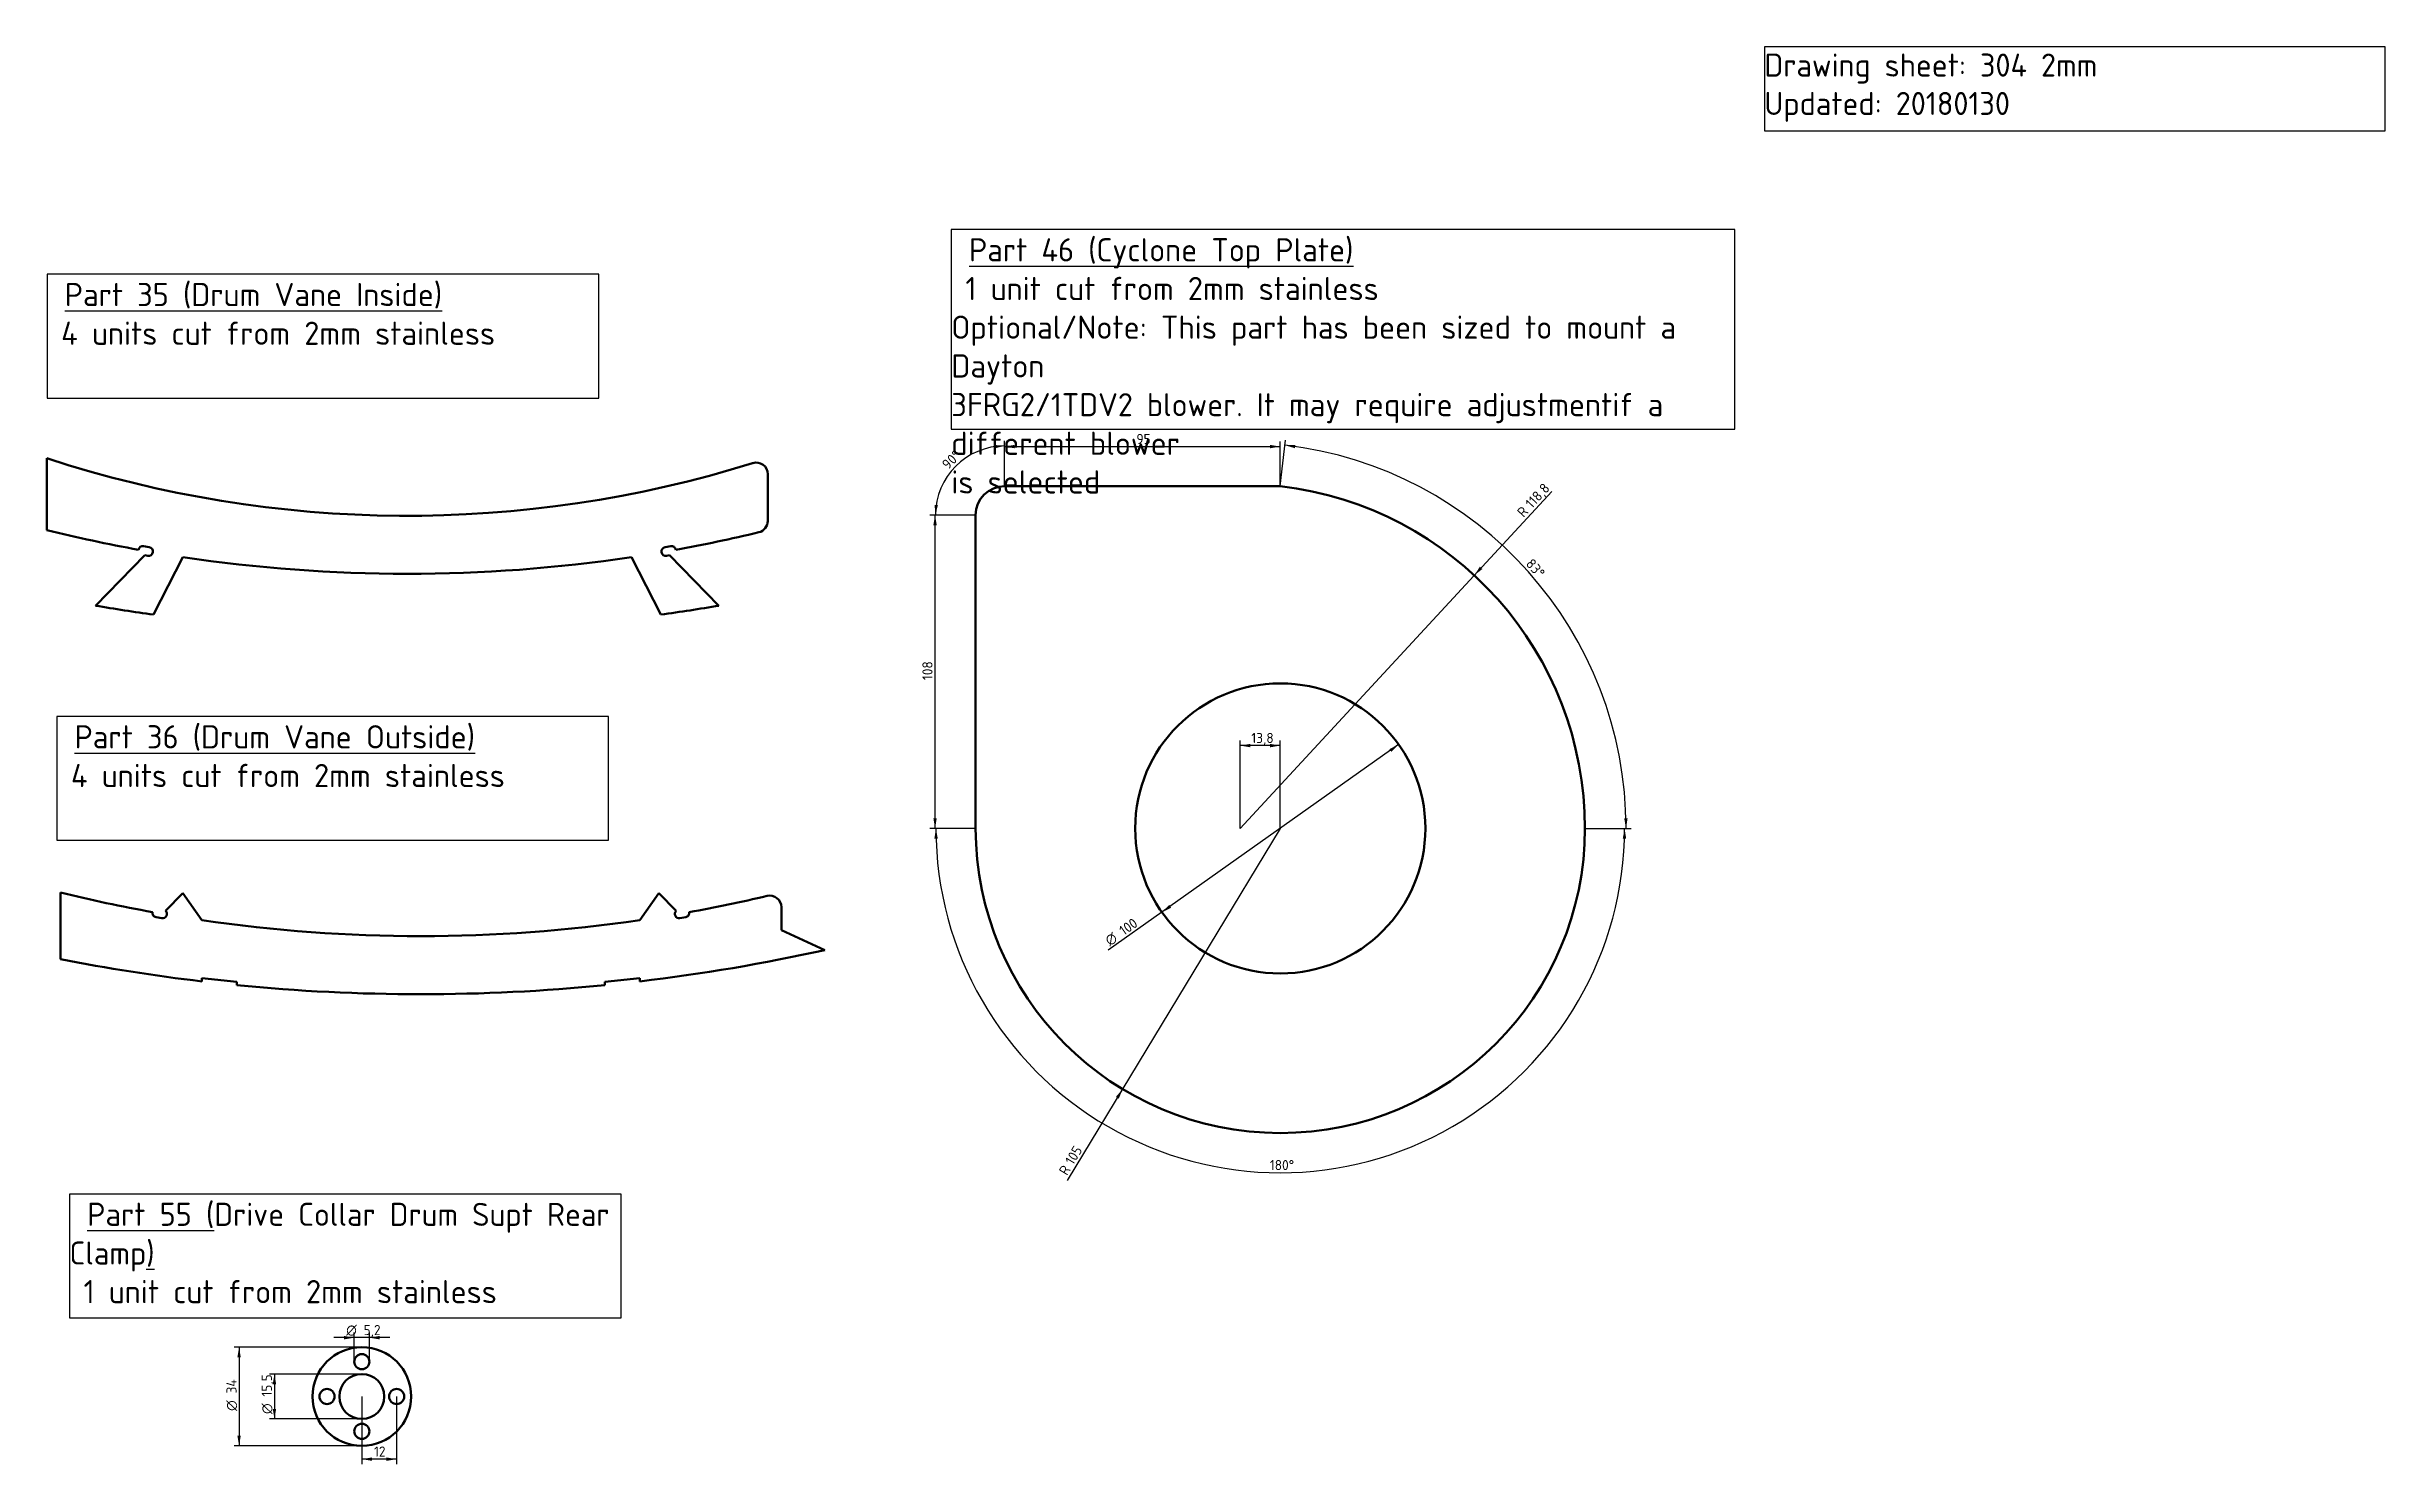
# Model space of a CAD drawing. Header units: millimetres. Extents: x 29 to 835, y 98 to 587.
import ezdxf
from ezdxf.enums import TextEntityAlignment as Align

# ---------------------------------------------------------------- set-up
doc = ezdxf.new("R2010")
doc.units = ezdxf.units.MM
doc.layers.add('Default', color=7, linetype='Continuous')
doc.layers.add('Dimensions', color=7, linetype='Continuous')
doc.styles.add('SEACAD_Solid_Edge_ISO', font='seiso.ttf')
doc.styles.add('SEACAD_Solid_Edge_ISO1_Symbols', font='semeci1.ttf')
doc.dimstyles.new('ISO_(mm)', dxfattribs={"dimtxt": 3.5, "dimasz": 3.5, "dimexe": 1.75, "dimexo": 0, "dimgap": 0.875, "dimtad": 1, "dimtxsty": 'SEACAD_Solid_Edge_ISO', "dimblk1": '_SE_FILLED', "dimblk2": '_SE_FILLED', "dimsah": 1, "dimcen": 1.75, "dimadec": 0, "dimazin": 0, "dimtfac": 0.5, "dimtmove": 0, "dimatfit": 3, "dimfxl": 1, "dimtolj": 1, "dimarcsym": 0})

# ---------------------------------------------------------------- blocks, each defined once
blk = doc.blocks.new('DMBLK428')
at = {"layer": 'Dimensions', "linetype": 'Continuous', "lineweight": 25}
blk.add_hatch(color=7, dxfattribs=at).paths.add_polyline_path([(398.13, 224.34), (399.44, 227.63), (397.13, 224.94)])
at = {"layer": 'Dimensions', "color": 7, "linetype": 'Continuous', "lineweight": 25}
blk.add_line((453.78, 317.48), (380.38, 196.11), dxfattribs=at)
at = {"layer": 'Dimensions', "color": 7, "linetype": 'Continuous', "lineweight": 25, "style": 'SEACAD_Solid_Edge_ISO'}
for s, p in [('105', (379.43, 202.99)), ('R', (377.27, 199.42))]:
    blk.add_text(s, height=3.5, rotation=58.83486, dxfattribs=at).set_placement(p, align=Align.TOP_LEFT)
blk = doc.blocks.new('_SE_FILLED')
at = {"color": 0}
blk.add_line((0, 0), (-1, 0), dxfattribs=at)
blk.add_solid([(0, 0), (-1, -0.1665), (-1, 0.1665), (0, 0)], dxfattribs=at)
blk = doc.blocks.new('DMBLK429')
at = {"layer": 'Dimensions', "linetype": 'Continuous', "lineweight": 25}
for points in [[(335.73, 313.99), (335.1, 317.48), (334.56, 313.97)], [(573, 313.97), (572.47, 317.48), (571.83, 313.99)]]:
    blk.add_hatch(color=7, dxfattribs=at).paths.add_polyline_path(points)
at = {"layer": 'Dimensions', "color": 7, "linetype": 'Continuous', "lineweight": 25}
for p, q in [((348.78, 317.48), (333.35, 317.48)), ((558.78, 317.48), (574.22, 317.48))]:
    blk.add_line(p, q, dxfattribs=at)
blk.add_arc((453.78, 317.48), 118.69, 180, 0.00001, dxfattribs=at)
at = {"layer": 'Dimensions', "color": 7, "linetype": 'Continuous', "lineweight": 25, "style": 'SEACAD_Solid_Edge_ISO'}
blk.add_text('180°', height=3.5, rotation=360, dxfattribs=at).set_placement((450.2, 203.17), align=Align.TOP_LEFT)
blk = doc.blocks.new('DMBLK430')
at = {"layer": 'Dimensions', "linetype": 'Continuous', "lineweight": 25}
for points in [[(492.06, 343.88), (494.58, 346.38), (491.39, 344.83)], [(416.17, 290.13), (415.5, 291.08), (412.98, 288.58)]]:
    blk.add_hatch(color=7, dxfattribs=at).paths.add_polyline_path(points)
at = {"layer": 'Dimensions', "color": 7, "linetype": 'Continuous', "lineweight": 25}
for p, q in [((494.58, 346.38), (412.98, 288.58)), ((412.98, 288.58), (394.49, 275.48))]:
    blk.add_line(p, q, dxfattribs=at)
for s, style, p in [('100', 'SEACAD_Solid_Edge_ISO', (397.85, 283.22)), ('O', 'SEACAD_Solid_Edge_ISO1_Symbols', (392.96, 279.76))]:
    blk.add_text(s, height=3.5, rotation=35.31121, dxfattribs=dict(at, style=style)).set_placement(p, align=Align.TOP_LEFT)
blk = doc.blocks.new('DMBLK431')
at = {"layer": 'Dimensions', "linetype": 'Continuous', "lineweight": 25}
for points in [[(334.21, 421.98), (335.38, 421.98), (334.8, 425.48)], [(334.21, 320.98), (334.8, 317.48), (335.38, 320.98)]]:
    blk.add_hatch(color=7, dxfattribs=at).paths.add_polyline_path(points)
at = {"layer": 'Dimensions', "color": 7, "linetype": 'Continuous', "lineweight": 25}
for p, q in [((348.78, 425.48), (333.05, 425.48)), ((334.8, 317.48), (334.8, 425.48)), ((348.78, 317.48), (333.05, 317.48))]:
    blk.add_line(p, q, dxfattribs=at)
at = {"layer": 'Dimensions', "color": 7, "linetype": 'Continuous', "lineweight": 25, "style": 'SEACAD_Solid_Edge_ISO'}
blk.add_text('108', height=3.5, rotation=90, dxfattribs=at).set_placement((330.42, 368.62), align=Align.TOP_LEFT)
blk = doc.blocks.new('DMBLK432')
at = {"layer": 'Dimensions', "linetype": 'Continuous', "lineweight": 25}
for points in [[(355.33, 448.49), (358.78, 449.33), (355.25, 449.65)], [(334.61, 429.01), (334.94, 425.48), (335.77, 428.93)]]:
    blk.add_hatch(color=7, dxfattribs=at).paths.add_polyline_path(points)
at = {"layer": 'Dimensions', "color": 7, "linetype": 'Continuous', "lineweight": 25}
for p, q in [((358.78, 435.48), (358.78, 451.08)), ((348.78, 425.48), (333.19, 425.48))]:
    blk.add_line(p, q, dxfattribs=at)
blk.add_arc((358.78, 425.48), 23.85, 90, 180, dxfattribs=at)
at = {"layer": 'Dimensions', "color": 7, "linetype": 'Continuous', "lineweight": 25, "style": 'SEACAD_Solid_Edge_ISO'}
blk.add_text('90°', height=3.5, rotation=45, dxfattribs=at).set_placement((336.83, 443.44), align=Align.TOP_LEFT)
blk = doc.blocks.new('DMBLK433')
at = {"layer": 'Dimensions', "linetype": 'Continuous', "lineweight": 25}
for points in [[(362.28, 449.68), (358.78, 449.09), (362.28, 448.51)], [(450.28, 449.68), (450.28, 448.51), (453.78, 449.09)]]:
    blk.add_hatch(color=7, dxfattribs=at).paths.add_polyline_path(points)
at = {"layer": 'Dimensions', "color": 7, "linetype": 'Continuous', "lineweight": 25}
for p, q in [((358.78, 435.48), (358.78, 450.84)), ((358.78, 449.09), (453.78, 449.09)), ((453.78, 435.48), (453.78, 450.84))]:
    blk.add_line(p, q, dxfattribs=at)
at = {"layer": 'Dimensions', "color": 7, "linetype": 'Continuous', "lineweight": 25, "style": 'SEACAD_Solid_Edge_ISO'}
blk.add_text('95', height=3.5, dxfattribs=at).set_placement((404.21, 453.47), align=Align.TOP_LEFT)
blk = doc.blocks.new('DMBLK434')
at = {"layer": 'Dimensions', "linetype": 'Continuous', "lineweight": 25}
for points in [[(458.98, 449.69), (455.43, 449.56), (458.82, 448.53)], [(572.33, 320.97), (572.96, 317.48), (573.5, 320.99)]]:
    blk.add_hatch(color=7, dxfattribs=at).paths.add_polyline_path(points)
at = {"layer": 'Dimensions', "color": 7, "linetype": 'Continuous', "lineweight": 25}
for p, q in [((453.78, 435.48), (455.63, 451.3)), ((558.78, 317.48), (574.71, 317.48))]:
    blk.add_line(p, q, dxfattribs=at)
blk.add_arc((439.98, 317.48), 132.98, 0, 83.32732, dxfattribs=at)
at = {"layer": 'Dimensions', "color": 7, "linetype": 'Continuous', "lineweight": 25, "style": 'SEACAD_Solid_Edge_ISO'}
blk.add_text('83°', height=3.5, rotation=311.66366, dxfattribs=at).set_placement((540.77, 410.84), align=Align.TOP_LEFT)
blk = doc.blocks.new('DMBLK435')
at = {"layer": 'Dimensions', "linetype": 'Continuous', "lineweight": 25}
blk.add_hatch(color=7, dxfattribs=at).paths.add_polyline_path([(522.58, 407.68), (520.63, 404.71), (523.44, 406.89)])
at = {"layer": 'Dimensions', "color": 7, "linetype": 'Continuous', "lineweight": 25}
blk.add_line((439.98, 317.48), (547.38, 433.64), dxfattribs=at)
at = {"layer": 'Dimensions', "color": 7, "linetype": 'Continuous', "lineweight": 25, "style": 'SEACAD_Solid_Edge_ISO'}
for s, p in [('118,8', (537.93, 429.87)), ('R', (535.1, 426.81))]:
    blk.add_text(s, height=3.5, rotation=47.24463, dxfattribs=at).set_placement(p, align=Align.TOP_LEFT)
blk = doc.blocks.new('DMBLK436')
at = {"layer": 'Dimensions', "linetype": 'Continuous', "lineweight": 25}
for points in [[(443.48, 346.61), (439.98, 346.03), (443.48, 345.44)], [(450.28, 346.61), (450.28, 345.44), (453.78, 346.03)]]:
    blk.add_hatch(color=7, dxfattribs=at).paths.add_polyline_path(points)
at = {"layer": 'Dimensions', "color": 7, "linetype": 'Continuous', "lineweight": 25}
for p, q in [((439.98, 317.48), (439.98, 347.78)), ((453.78, 317.48), (453.78, 347.78)), ((453.78, 346.03), (439.98, 346.03))]:
    blk.add_line(p, q, dxfattribs=at)
at = {"layer": 'Dimensions', "color": 7, "linetype": 'Continuous', "lineweight": 25, "style": 'SEACAD_Solid_Edge_ISO'}
blk.add_text('13,8', height=3.5, dxfattribs=at).set_placement((443.82, 350.4), align=Align.TOP_LEFT)
blk = doc.blocks.new('DMBLK437')
at = {"layer": 'Dimensions', "linetype": 'Continuous', "lineweight": 25}
for points in [[(140.72, 99.48), (140.72, 100.65), (137.22, 100.07)], [(145.72, 99.48), (149.22, 100.07), (145.72, 100.65)]]:
    blk.add_hatch(color=7, dxfattribs=at).paths.add_polyline_path(points)
at = {"layer": 'Dimensions', "color": 7, "linetype": 'Continuous', "lineweight": 25}
for p, q in [((137.22, 121.66), (137.22, 98.32)), ((149.22, 121.66), (149.22, 98.32)), ((149.22, 100.07), (137.22, 100.07))]:
    blk.add_line(p, q, dxfattribs=at)
at = {"layer": 'Dimensions', "color": 7, "linetype": 'Continuous', "lineweight": 25, "style": 'SEACAD_Solid_Edge_ISO'}
blk.add_text('12', height=3.5, dxfattribs=at).set_placement((141.43, 104.44), align=Align.TOP_LEFT)
blk = doc.blocks.new('DMBLK438')
at = {"layer": 'Dimensions', "linetype": 'Continuous', "lineweight": 25}
for points in [[(131.12, 142.53), (131.12, 141.36), (134.62, 141.95)], [(143.32, 142.53), (139.82, 141.95), (143.32, 141.36)]]:
    blk.add_hatch(color=7, dxfattribs=at).paths.add_polyline_path(points)
at = {"layer": 'Dimensions', "color": 7, "linetype": 'Continuous', "lineweight": 25}
for p, q in [((146.82, 141.95), (127.62, 141.95)), ((134.62, 133.66), (134.62, 143.7)), ((139.82, 133.66), (139.82, 143.7))]:
    blk.add_line(p, q, dxfattribs=at)
for s, style, p in [('O', 'SEACAD_Solid_Edge_ISO1_Symbols', (131.84, 146.32)), ('5,2', 'SEACAD_Solid_Edge_ISO', (137.83, 146.32))]:
    blk.add_text(s, height=3.5, dxfattribs=dict(at, style=style)).set_placement(p, align=Align.TOP_LEFT)
blk = doc.blocks.new('DMBLK439')
at = {"layer": 'Dimensions', "linetype": 'Continuous', "lineweight": 25}
for points in [[(94.33, 135.16), (95.5, 135.16), (94.92, 138.66)], [(94.33, 108.16), (94.92, 104.66), (95.5, 108.16)]]:
    blk.add_hatch(color=7, dxfattribs=at).paths.add_polyline_path(points)
at = {"layer": 'Dimensions', "color": 7, "linetype": 'Continuous', "lineweight": 25}
for p, q in [((137.22, 138.66), (93.17, 138.66)), ((94.92, 138.66), (94.92, 104.66)), ((137.22, 104.66), (93.17, 104.66))]:
    blk.add_line(p, q, dxfattribs=at)
for s, style, p in [('34', 'SEACAD_Solid_Edge_ISO', (90.54, 122.71)), ('O', 'SEACAD_Solid_Edge_ISO1_Symbols', (90.54, 116.71))]:
    blk.add_text(s, height=3.5, rotation=90, dxfattribs=dict(at, style=style)).set_placement(p, align=Align.TOP_LEFT)
blk = doc.blocks.new('DMBLK440')
at = {"layer": 'Dimensions', "linetype": 'Continuous', "lineweight": 25}
for points in [[(106.51, 125.91), (107.68, 125.91), (107.1, 129.41)], [(106.51, 117.41), (107.1, 113.91), (107.68, 117.41)]]:
    blk.add_hatch(color=7, dxfattribs=at).paths.add_polyline_path(points)
at = {"layer": 'Dimensions', "color": 7, "linetype": 'Continuous', "lineweight": 25}
for p, q in [((137.22, 129.41), (105.35, 129.41)), ((107.1, 129.41), (107.1, 113.91)), ((137.22, 113.91), (105.35, 113.91))]:
    blk.add_line(p, q, dxfattribs=at)
for s, style, p in [('15,5', 'SEACAD_Solid_Edge_ISO', (102.72, 121.64)), ('O', 'SEACAD_Solid_Edge_ISO1_Symbols', (102.72, 115.64))]:
    blk.add_text(s, height=3.5, rotation=90, dxfattribs=dict(at, style=style)).set_placement(p, align=Align.TOP_LEFT)

msp = doc.modelspace()

# ---------------------------------------------------------------- linework, layer by layer
at = {"layer": 'Default', "color": 7, "linetype": 'Continuous', "lineweight": 50}
for p, q in [((28.63, 420.291), (28.624, 445.087)), ((277.124, 439.604), (277.123, 423.439)), ((358.782, 435.479), (453.782, 435.479)), ((348.782, 317.479), (348.782, 425.479)), ((62.428, 411.633), (45.422, 394.25)), ((61.988, 414.755), (63.958, 414.411)), ((63.441, 411.455), (62.428, 411.633)), ((243.69, 414.755), (241.727, 414.409)), ((243.231, 411.615), (242.249, 411.442)), ((260.324, 394.25), (243.231, 411.615)), ((65.437, 391.186), (75.558, 411.005)), ((230.143, 410.999), (240.329, 391.188)), ((33.308, 295.395), (33.308, 272.425)), ((33.308, 295.395), (33.308, 295.195)), ((75.508, 295.195), (69.555, 289.084)), ((75.508, 295.195), (82.108, 285.829)), ((239.61, 295.195), (233.01, 285.829)), ((245.563, 289.084), (239.61, 295.195)), ((281.81, 282.425), (281.81, 290.316)), ((66.279, 286.879), (68.248, 286.532)), ((246.87, 286.532), (248.839, 286.878)), ((281.81, 282.425), (296.81, 275.561)), ((82.108, 264.759), (82.108, 265.859)), ((94.108, 264.557), (82.108, 265.859)), ((94.108, 263.457), (94.108, 264.557)), ((221.01, 264.557), (233.01, 265.859)), ((221.01, 263.457), (221.01, 264.557)), ((233.01, 264.759), (233.01, 265.859))]:
    msp.add_line(p, q, dxfattribs=at)
at = {"layer": 'Default', "color": 7, "linetype": 'Continuous', "lineweight": 30}
for points in [[(620.643, 586.908), (620.643, 557.944), (834.632, 557.944), (834.632, 586.908), (620.643, 586.908)], [(340.395, 523.884), (340.395, 455.068), (610.459, 455.068), (610.459, 523.884), (340.395, 523.884)], [(28.723, 508.473), (28.723, 465.839), (218.855, 465.839), (218.855, 508.473), (28.723, 508.473)], [(32.093, 356.019), (32.093, 313.385), (222.225, 313.385), (222.225, 356.019), (32.093, 356.019)], [(36.452, 191.453), (36.452, 148.819), (226.585, 148.819), (226.585, 191.453), (36.452, 191.453)]]:
    msp.add_lwpolyline(points, dxfattribs=at)
at = {"layer": 'Default', "color": 7, "linetype": 'Continuous', "lineweight": 50}
for centre, radius in [((453.782, 317.479), 50), ((137.221, 121.662), 17), ((137.221, 121.662), 7.75), ((137.221, 133.662), 2.6), ((125.221, 121.674), 2.6), ((149.221, 121.662), 2.6), ((137.233, 109.662), 2.6)]:
    msp.add_circle(centre, radius, dxfattribs=at)
for centre, radius, start, end in [((152.873, 823.721), 398.5, 251.83262, 287.38301), ((273.124, 439.604), 4, 0.000005, 107.38301), ((358.782, 425.479), 10, 90, 180), ((439.978, 317.479), 118.805, 0, 83.327327), ((152.869, 924.922), 519.7, 256.16904, 259.734433), ((152.869, 924.922), 519.7, 280.259925, 283.484732), ((273.123, 423.439), 4, 283.484732, 359.998861), ((61.73, 413.278), 1.5, 80.073886, 169.876959), ((63.7, 412.933), 1.5, 260.073886, 80.073886), ((241.988, 412.925), 1.507, 99.983832, 279.983832), ((243.951, 413.271), 1.507, 9.983832, 99.983832), ((152.869, 924.922), 519.7, 261.444831, 278.551011), ((152.873, 1029.121), 643.9, 260.393767, 262.195604), ((152.873, 1029.121), 643.9, 277.806117, 279.606117), ((453.782, 317.479), 105, 180, 360), ((157.56, 800.023), 519.7, 256.167567, 259.74771), ((157.56, 800.023), 519.7, 280.252137, 283.274492), ((277.81, 290.316), 4, 0, 103.274492), ((66.538, 288.356), 1.5, 169.830395, 260.023329), ((68.508, 288.01), 1.5, 260.023329, 45.748644), ((157.56, 800.023), 519.7, 261.652139, 278.347713), ((246.61, 288.009), 1.5, 134.251752, 279.976517), ((248.58, 288.356), 1.5, 279.976517, 10.169451), ((157.56, 904.223), 643.9, 276.729195, 282.489484), ((157.56, 904.223), 643.9, 258.874013, 263.270686), ((157.56, 904.223), 643.9, 264.344766, 275.655124)]:
    msp.add_arc(centre, radius, start, end, dxfattribs=at)

# ---------------------------------------------------------------- texts
at = {"layer": 'Default', "attachment_point": 1}
for s, insert, char_height, width in [('{\\fSolid Edge ISO|b0||i0||c0|p34;\\C7;\\H7.9375;\\W1.;\\T1.;Drawing sheet: 304 2mm\\P}{\\fSolid Edge ISO|b0||i0||c0|p34;\\C7;\\H7.9375;\\W1.;\\T1.;Updated: 20180130\\P}', (620.643, 584.563), 7.9375, 213.98813), ('{\\fSolid Edge ISO|b0||i0||c0|p34;\\C7;\\L\\H10.05416667;\\W1.;\\T1.; }{\\fSolid Edge ISO|b0||i0||c0|p34;\\C7;\\L\\H8.;\\W1.;\\T1.;Part 46 (Cyclone Top Plate) \\P}{\\fSolid Edge ISO|b0||i0||c0|p34;\\C7;\\H8.;\\W1.;\\T1.; 1 unit cut from 2mm stainless\\P}{\\fSolid Edge ISO|b0||i0||c0|p34;\\C7;\\H8.;\\W1.;\\T1.;Optional/Note: This part has been sized to mount a Dayton \\P}{\\fSolid Edge ISO|b0||i0||c0|p34;\\C7;\\H8.;\\W1.;\\T1.;3FRG2/}{\\fSolid Edge ISO|b0||i0||c0|p34;\\C7;\\H7.9375;\\W1.;1TDV2 }{\\fSolid Edge ISO|b0||i0||c0|p34;\\C7;\\H7.9375;\\W1.;blower. It }{\\fSolid Edge ISO|b0||i0||c0|p34;\\C7;\\H8.;\\W1.;\\T1.;may require adjustmentif a different blower \\P}{\\fSolid Edge ISO|b0||i0||c0|p34;\\C7;\\H8.;\\W1.;\\T1.;is selected}', (340.395, 520.913), 10.054167, 270.06384), ('{\\fSolid Edge ISO|b0||i0||c0|p34;\\C7;\\L\\H10.05416667;\\W1.;\\T1.; }{\\fSolid Edge ISO|b0||i0||c0|p34;\\C7;\\L\\H8.;\\W1.;\\T1.;Part 35 (Drum Vane Inside) \\P}{\\fSolid Edge ISO|b0||i0||c0|p34;\\C7;\\H8.;\\W1.;\\T1.; 4 units cut from 2mm stainless}', (28.723, 505.502), 10.054167, 190.13251), ('{\\fSolid Edge ISO|b0||i0||c0|p34;\\C7;\\L\\H10.05416667;\\W1.;\\T1.; }{\\fSolid Edge ISO|b0||i0||c0|p34;\\C7;\\L\\H8.;\\W1.;\\T1.;Part 36 (Drum Vane Outside) \\P}{\\fSolid Edge ISO|b0||i0||c0|p34;\\C7;\\H8.;\\W1.;\\T1.; 4 units cut from 2mm stainless }', (32.093, 353.049), 10.054167, 190.13251), ('{\\fSolid Edge ISO|b0||i0||c0|p34;\\C7;\\L\\H10.05416667;\\W1.;\\T1.; }{\\fSolid Edge ISO|b0||i0||c0|p34;\\C7;\\L\\H8.;\\W1.;\\T1.;Part 55 (}{\\fSolid Edge ISO|b0||i0||c0|p34;\\C7;\\H7.9375;\\W1.;Drive Collar Drum Supt Rear Clamp}{\\fSolid Edge ISO|b0||i0||c0|p34;\\C7;\\L\\H8.;\\W1.;\\T1.;) \\P}{\\fSolid Edge ISO|b0||i0||c0|p34;\\C7;\\H8.;\\W1.;\\T1.; 1 unit cut from 2mm stainless}', (36.452, 188.483), 10.054167, 190.13251)]:
    msp.add_mtext(s, dxfattribs=dict(at, insert=insert, char_height=char_height, width=width))

# ---------------------------------------------------------------- dimensions: what is measured, and where the dimension line sits
at = {"layer": 'Dimensions', "color": 7, "linetype": 'Continuous', "lineweight": 25}
for base, p1, p2, angle, picture, middle in [((358.782, 449.095), (358.782, 435.479), (453.782, 435.479), 0, 'DMBLK433', (406.282, 449.095)), ((334.797, 317.479), (348.782, 317.479), (348.782, 425.479), 90, 'DMBLK431', (334.797, 371.479))]:
    dim = msp.add_linear_dim(base=base, p1=p1, p2=p2, angle=angle, text='\\A1;<>', dimstyle='ISO_(mm)', override={"dimtolj": 0}, dxfattribs=at)
    dim.commit()
    dim.dimension.update_dxf_attribs({"geometry": picture, "text_midpoint": middle, "dimtype": 161})
for base, center, p1, p2, picture, middle in [((341.92, 442.342), (358.782, 425.479), (348.782, 425.479), (358.782, 435.479), 'DMBLK432', (341.92, 442.342)), ((539.322, 405.879), (439.978, 317.479), (558.782, 317.479), (453.782, 435.479), 'DMBLK434', (539.322, 405.879)), ((453.782, 198.793), (453.782, 317.479), (348.782, 317.479), (558.782, 317.479), 'DMBLK429', (453.782, 198.793))]:
    dim = msp.add_angular_dim_3p(base=base, center=center, p1=p1, p2=p2, text='\\A1;<>', dimstyle='ISO_(mm)', dxfattribs=at)
    dim.commit()
    dim.dimension.update_dxf_attribs({"geometry": picture, "text_midpoint": middle, "dimtype": 165})
for center, mpoint, picture, middle in [((439.9777, 317.4794), (520.6307, 404.7128), 'DMBLK435', (537.4846, 422.9419)), ((453.782, 317.479), (399.444, 227.633), 'DMBLK428', (386.645, 206.47))]:
    dim = msp.add_radius_dim(center=center, mpoint=mpoint, text='\\A1;<>', dimstyle='ISO_(mm)', dxfattribs=at)
    dim.commit()
    dim.dimension.update_dxf_attribs({"geometry": picture, "text_midpoint": middle, "dimtype": 164})
for base, p1, p2, picture, middle in [((439.978, 346.025), (453.782, 317.479), (439.978, 317.479), 'DMBLK436', (446.88, 346.025)), ((137.221, 100.066), (149.221, 121.662), (137.221, 121.662), 'DMBLK437', (143.221, 100.066))]:
    dim = msp.add_linear_dim(base=base, p1=p1, p2=p2, text='\\A1;<>', dimstyle='ISO_(mm)', override={"dimtolj": 0}, dxfattribs=at)
    dim.commit()
    dim.dimension.update_dxf_attribs({"geometry": picture, "text_midpoint": middle, "dimtype": 160})
dim = msp.add_diameter_dim_2p(p1=(494.584, 346.38), p2=(412.981, 288.578), text='\\A1;<>', dimstyle='ISO_(mm)', override={"dimtmove": 1}, dxfattribs=at)
dim.commit()
dim.dimension.update_dxf_attribs({"geometry": 'DMBLK430', "text_midpoint": (405.922, 283.578), "dimtype": 163})
for base, p1, p2, angle, picture, middle in [((134.621, 141.945), (139.821, 133.662), (134.621, 133.662), 180.000005, 'DMBLK438', (137.221, 141.945)), ((94.917, 104.662), (137.221, 138.662), (137.221, 104.662), 270.000001, 'DMBLK439', (94.917, 121.662)), ((107.098, 113.912), (137.221, 129.412), (137.221, 113.912), 270.000001, 'DMBLK440', (107.098, 121.662))]:
    dim = msp.add_linear_dim(base=base, p1=p1, p2=p2, angle=angle, text='\\A1;%%c<>', dimstyle='ISO_(mm)', dxfattribs=at)
    dim.commit()
    dim.dimension.update_dxf_attribs({"geometry": picture, "text_midpoint": middle, "dimtype": 161})

doc.saveas('drawing.dxf')
